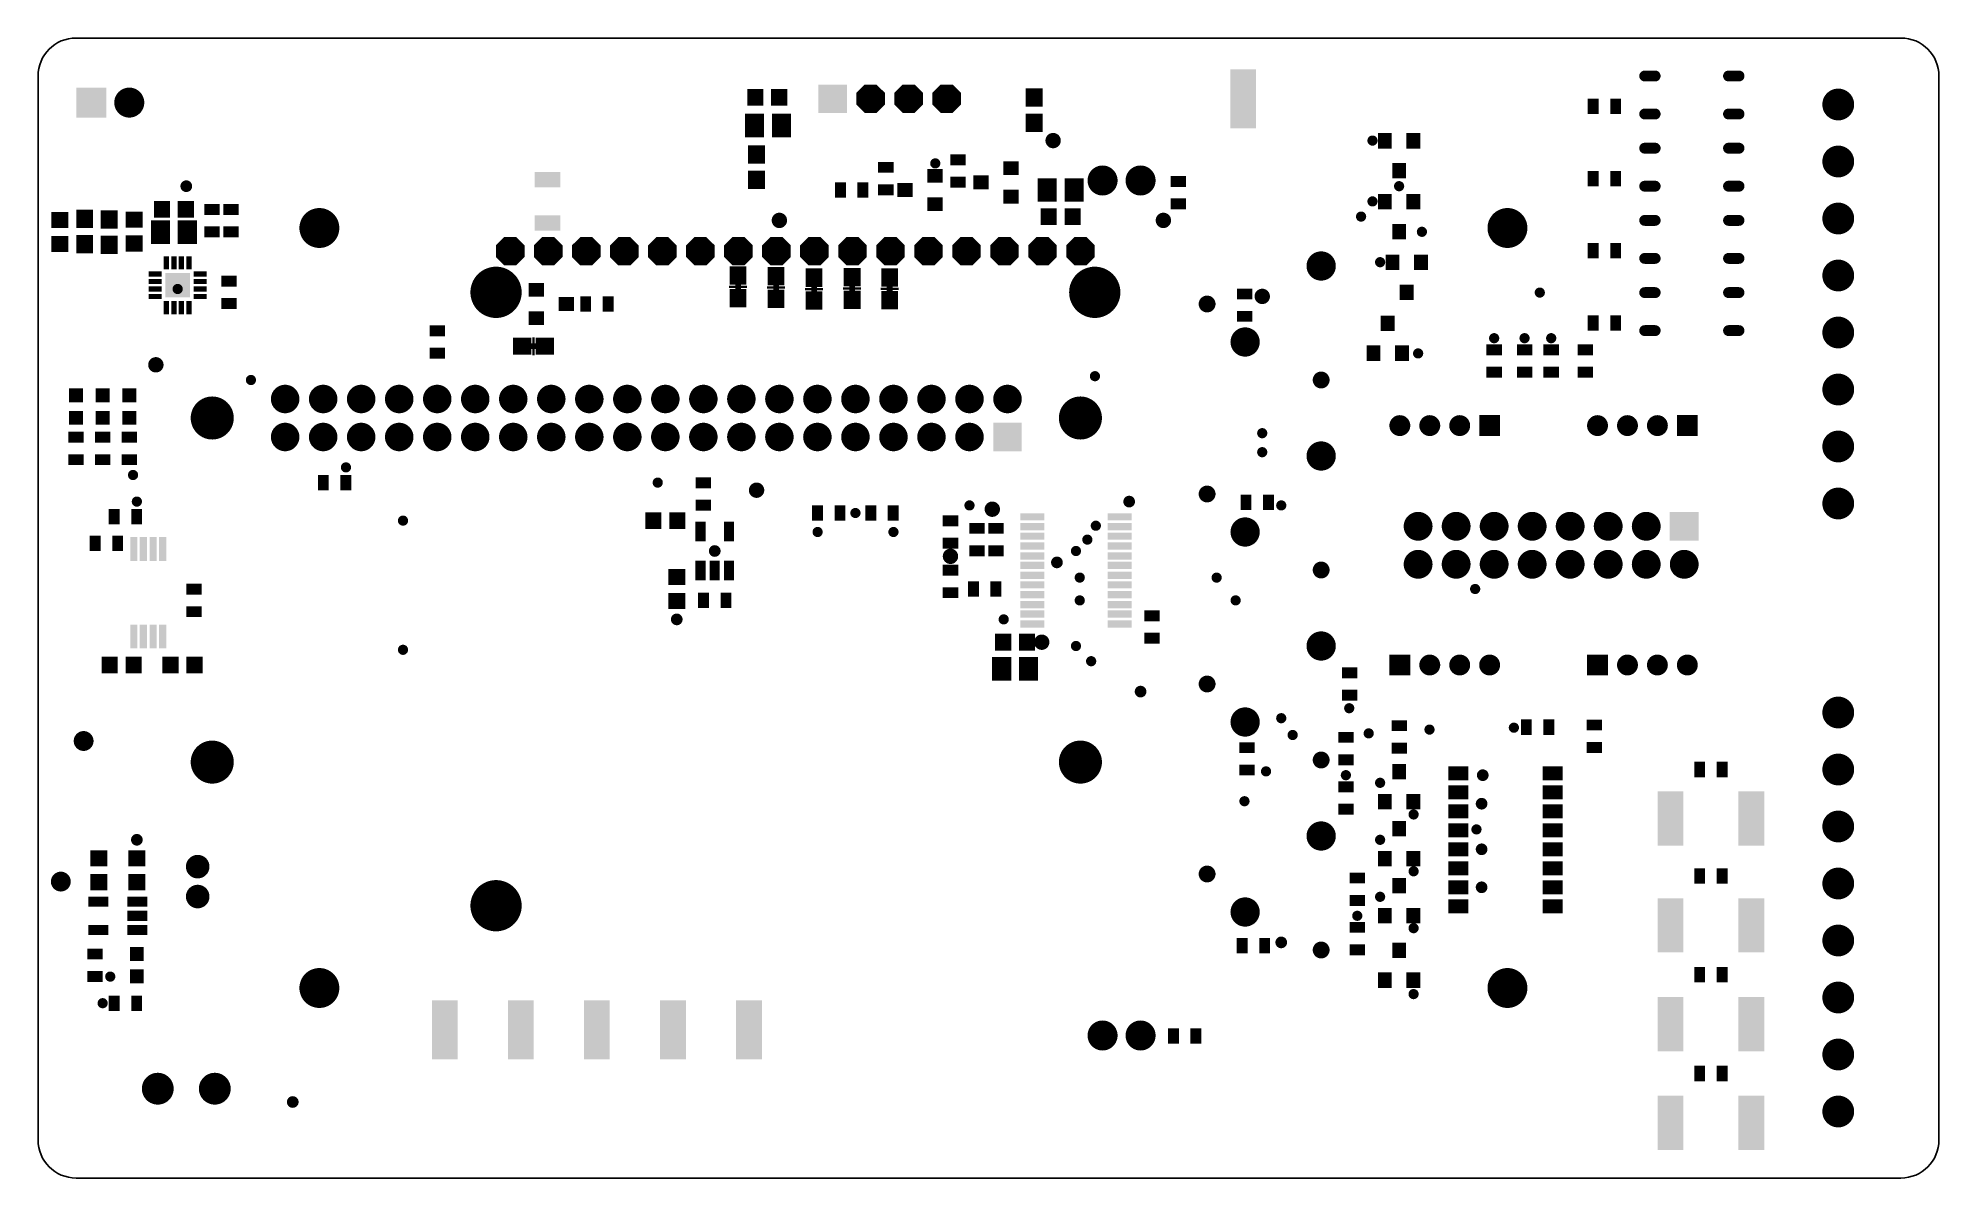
# Model space of a CAD drawing. Extents: x 0 to 127, y 0 to 76.
import ezdxf

# ---------------------------------------------------------------- set-up
doc = ezdxf.new("R2010")
doc.units = 0
doc.layers.add('20', color=7, linetype='CONTINUOUS')
doc.layers.add('29', color=253, linetype='CONTINUOUS')

# ---------------------------------------------------------------- blocks, each defined once
blk = doc.blocks.new('RECT')
blk.add_solid([(-0.5, -0.5), (0.5, -0.5), (-0.5, 0.5), (0.5, 0.5)])
blk = doc.blocks.new('RECT116320X228320R100')
at = {"const_width": 0.3635}
blk.add_lwpolyline([(0.1817, -0.35), (0.1817, 0.35, 0.4142), (0, 0.5318), (0, 0.5318, 0.4142), (-0.1817, 0.35), (-0.1817, -0.35, 0.4142), (0, -0.5318), (0, -0.5318, 0.4142)], format="xyb", close=True, dxfattribs=at)
blk.add_solid([(-0.0254, -0.3754), (0.0254, -0.3754), (-0.0254, 0.3754), (0.0254, 0.3754)])
blk = doc.blocks.new('SQUAREP')
blk.add_solid([(-0.5, -0.5), (0.5, -0.5), (-0.5, 0.5), (0.5, 0.5)])
blk = doc.blocks.new('ROUNDP')
at = {"const_width": 0.5}
blk.add_lwpolyline([(0, -0.25, 1), (0, 0.25, 1), (0, -0.25)], format="xyb", dxfattribs=at)
blk = doc.blocks.new('OCTAGONP')
at = {"const_width": 0.5}
blk.add_lwpolyline([(-0.25, -0.1036), (-0.25, 0.1036), (-0.1036, 0.25), (0.1036, 0.25), (0.25, 0.1036), (0.25, -0.1036), (0.1036, -0.25), (-0.1036, -0.25), (-0.25, -0.1036), (-0.25, 0.1036)], dxfattribs=at)
blk = doc.blocks.new('ROUNDV')
at = {"const_width": 0.5}
blk.add_lwpolyline([(0, -0.25, 1), (0, 0.25, 1), (0, -0.25)], format="xyb", dxfattribs=at)

msp = doc.modelspace()

# ---------------------------------------------------------------- linework, layer by layer
at = {"layer": '20'}
for p, q in [((124.46, 76.2), (2.54, 76.2)), ((0, 73.66), (0, 2.54)), ((127, 2.54), (127, 73.66)), ((2.54, 0), (124.46, 0))]:
    msp.add_line(p, q, dxfattribs=at)
for centre, radius in [((18.796, 63.5), 1.27), ((98.171, 63.5), 1.27), ((30.6, 59.2), 1.65), ((70.6, 59.2), 1.65), ((78.105, 58.42), 0.5), ((85.725, 53.34), 0.5), ((11.64, 50.8), 1.375), ((69.64, 50.8), 1.375), ((78.105, 45.72), 0.5), ((85.725, 40.64), 0.5), ((78.105, 33.02), 0.5), ((11.64, 27.8), 1.375), ((69.64, 27.8), 1.375), ((85.725, 27.94), 0.5), ((78.105, 20.32), 0.5), ((30.6, 18.2), 1.65), ((85.725, 15.24), 0.5), ((18.796, 12.7), 1.27), ((98.171, 12.7), 1.27)]:
    msp.add_circle(centre, radius, dxfattribs=at)
for centre, start, end in [((2.54, 73.66), 90, 180), ((124.46, 73.66), 0, 90), ((2.54, 2.54), 180, 270), ((124.46, 2.54), 270, 0)]:
    msp.add_arc(centre, 2.54, start, end, dxfattribs=at)
at = {"layer": '29'}
for points, const_width in [([(18.796, 62.8332, 1), (18.796, 64.1667, 1), (18.796, 62.8332)], 1.3335), ([(98.171, 62.8332, 1), (98.171, 64.1667, 1), (98.171, 62.8332)], 1.3335), ([(30.6, 58.3433, 1), (30.6, 60.0568, 1), (30.6, 58.3433)], 1.7135), ([(70.6, 58.3433, 1), (70.6, 60.0568, 1), (70.6, 58.3433)], 1.7135), ([(78.105, 58.1382, 1), (78.105, 58.7018, 1), (78.105, 58.1382)], 0.5635), ([(85.725, 53.0583, 1), (85.725, 53.6218, 1), (85.725, 53.0583)], 0.5635), ([(11.64, 50.0808, 1), (11.64, 51.5193, 1), (11.64, 50.0808)], 1.4385), ([(69.64, 50.0808, 1), (69.64, 51.5193, 1), (69.64, 50.0808)], 1.4385), ([(78.105, 45.4382, 1), (78.105, 46.0018, 1), (78.105, 45.4382)], 0.5635), ([(85.725, 40.3582, 1), (85.725, 40.9218, 1), (85.725, 40.3582)], 0.5635), ([(78.105, 32.7383, 1), (78.105, 33.3018, 1), (78.105, 32.7383)], 0.5635), ([(11.64, 27.0808, 1), (11.64, 28.5192, 1), (11.64, 27.0808)], 1.4385), ([(69.64, 27.0808, 1), (69.64, 28.5192, 1), (69.64, 27.0808)], 1.4385), ([(85.725, 27.6583, 1), (85.725, 28.2218, 1), (85.725, 27.6583)], 0.5635), ([(78.105, 20.0383, 1), (78.105, 20.6017, 1), (78.105, 20.0383)], 0.5635), ([(30.6, 17.3432, 1), (30.6, 19.0568, 1), (30.6, 17.3432)], 1.7135), ([(85.725, 14.9582, 1), (85.725, 15.5218, 1), (85.725, 14.9582)], 0.5635), ([(18.796, 12.0333, 1), (18.796, 13.3668, 1), (18.796, 12.0333)], 1.3335), ([(98.171, 12.0333, 1), (98.171, 13.3668, 1), (98.171, 12.0333)], 1.3335)]:
    msp.add_lwpolyline(points, format="xyb", dxfattribs=dict(at, const_width=const_width))

# ---------------------------------------------------------------- block references
for name, p, xscale, yscale, rotation in [('RECT', (80.518, 72.136), 3.927, 1.727, 90), ('SQUAREP', (53.086, 72.136), 1.905, 1.905, 90), ('OCTAGONP', (55.626, 72.136), 1.905, 1.905, 90), ('OCTAGONP', (58.166, 72.136), 1.905, 1.905, 90), ('OCTAGONP', (60.706, 72.136), 1.905, 1.905, 90), ('RECT', (66.548, 72.224), 1.227, 1.127, 270), ('ROUNDP', (120.269, 71.755), 2.127, 2.127, 90), ('RECT', (66.548, 70.524), 1.227, 1.127, 270), ('RECT', (103.898, 71.628), 0.727, 1.027, 180), ('RECT', (105.398, 71.628), 0.727, 1.027, 180), ('RECT', (48.006, 68.414), 1.227, 1.127, 270), ('RECT', (89.982, 69.326), 0.927, 1.027, 180), ('RECT', (91.882, 69.326), 0.927, 1.027, 180), ('ROUNDP', (120.269, 67.945), 2.127, 2.127, 90), ('RECT', (48.006, 66.714), 1.227, 1.127, 270), ('RECT', (56.642, 67.552), 0.727, 1.027, 90), ('RECT', (59.928, 66.99), 0.927, 1.027, 90), ('RECT', (61.468, 68.06), 0.727, 1.027, 90), ('RECT', (65.008, 67.498), 0.927, 1.027, 90), ('ROUNDP', (71.12, 66.675), 2.0066, 2.0066, 180), ('ROUNDP', (73.66, 66.675), 2.0066, 2.0066, 180), ('RECT', (90.932, 67.326), 0.927, 1.027, 180), ('RECT', (103.898, 66.802), 0.727, 1.027, 180), ('RECT', (105.398, 66.802), 0.727, 1.027, 180), ('RECT', (34.036, 66.728), 1.027, 1.727, 270), ('RECT', (56.642, 66.052), 0.727, 1.027, 90), ('RECT', (57.928, 66.04), 0.927, 1.027, 90), ('RECT', (61.468, 66.56), 0.727, 1.027, 90), ('RECT', (63.008, 66.548), 0.927, 1.027, 90), ('RECT', (65.008, 65.598), 0.927, 1.027, 90), ('RECT', (76.188, 66.612), 0.727, 1.027, 270), ('RECT', (8.276, 64.752), 1.077, 1.127, 180), ('RECT', (9.876, 64.752), 1.077, 1.127, 180), ('RECT', (11.616, 64.74), 0.727, 1.027, 90), ('RECT', (12.886, 64.74), 0.727, 1.027, 90), ('RECT', (59.928, 65.09), 0.927, 1.027, 90), ('RECT', (76.188, 65.112), 0.727, 1.027, 270), ('RECT', (89.982, 65.262), 0.927, 1.027, 180), ('RECT', (91.882, 65.262), 0.927, 1.027, 180), ('ROUNDP', (120.269, 64.135), 2.127, 2.127, 90), ('RECT', (1.456, 64.028), 1.077, 1.127, 270), ('RECT', (3.116, 64.114), 1.227, 1.127, 90), ('RECT', (4.758, 64.078), 1.227, 1.127, 90), ('RECT', (6.418, 64.064), 1.077, 1.127, 270), ('RECT', (8.176, 63.228), 1.277, 1.577, 180), ('RECT', (9.976, 63.228), 1.277, 1.577, 180), ('RECT', (11.616, 63.24), 0.727, 1.027, 90), ('RECT', (12.886, 63.24), 0.727, 1.027, 90), ('RECT', (34.036, 63.828), 1.027, 1.727, 270), ('RECT', (90.932, 63.262), 0.927, 1.027, 180), ('RECT', (1.456, 62.428), 1.077, 1.127, 270), ('RECT', (3.116, 62.414), 1.227, 1.127, 90), ('RECT', (4.758, 62.378), 1.227, 1.127, 90), ('RECT', (6.418, 62.464), 1.077, 1.127, 270), ('OCTAGONP', (31.55, 61.95), 1.905, 1.905, 270), ('OCTAGONP', (34.09, 61.95), 1.905, 1.905, 270), ('OCTAGONP', (36.63, 61.95), 1.905, 1.905, 270), ('OCTAGONP', (39.17, 61.95), 1.905, 1.905, 270), ('OCTAGONP', (41.71, 61.95), 1.905, 1.905, 270), ('OCTAGONP', (44.25, 61.95), 1.905, 1.905, 270), ('OCTAGONP', (46.79, 61.95), 1.905, 1.905, 270), ('OCTAGONP', (49.33, 61.95), 1.905, 1.905, 270), ('OCTAGONP', (51.87, 61.95), 1.905, 1.905, 270), ('OCTAGONP', (54.41, 61.95), 1.905, 1.905, 270), ('OCTAGONP', (56.95, 61.95), 1.905, 1.905, 270), ('OCTAGONP', (59.49, 61.95), 1.905, 1.905, 270), ('OCTAGONP', (62.03, 61.95), 1.905, 1.905, 270), ('OCTAGONP', (64.57, 61.95), 1.905, 1.905, 270), ('OCTAGONP', (67.11, 61.95), 1.905, 1.905, 270), ('OCTAGONP', (69.65, 61.95), 1.905, 1.905, 270), ('RECT', (103.898, 61.976), 0.727, 1.027, 180), ('RECT', (105.398, 61.976), 0.727, 1.027, 180), ('RECT', (8.58, 61.172), 0.88, 0.35, 270), ('RECT', (9.08, 61.172), 0.88, 0.35, 270), ('RECT', (9.58, 61.172), 0.88, 0.35, 270), ('RECT', (10.08, 61.172), 0.88, 0.35, 270), ('ROUNDP', (85.725, 60.96), 1.957, 1.957, 180), ('RECT', (90.49, 61.198), 0.927, 1.027, 180), ('RECT', (92.39, 61.198), 0.927, 1.027, 180), ('ROUNDP', (120.269, 60.325), 2.127, 2.127, 90), ('RECT', (9.33, 59.672), 1.627, 1.627, 180), ('RECT', (10.83, 60.422), 0.88, 0.35, 180), ('RECT', (10.83, 59.922), 0.88, 0.35, 180), ('RECT', (12.768, 59.95), 0.727, 1.027, 270), ('RECT', (33.29, 59.37), 0.927, 1.027, 270), ('RECT', (46.766, 60.328), 1.227, 1.127, 270), ('RECT', (46.766, 59.566), 0.762, 0.381, 270), ('RECT', (49.306, 60.286), 1.227, 1.127, 270), ('RECT', (49.306, 59.524), 0.762, 0.381, 270), ('RECT', (51.846, 60.18), 1.227, 1.127, 270), ('RECT', (51.846, 59.418), 0.762, 0.381, 270), ('RECT', (54.386, 60.222), 1.227, 1.127, 270), ('RECT', (54.386, 59.46), 0.762, 0.381, 270), ('RECT', (56.896, 60.198), 1.227, 1.127, 270), ('RECT', (56.896, 59.436), 0.762, 0.381, 270), ('RECT', (91.44, 59.198), 0.927, 1.027, 180), ('RECT', (8.58, 58.172), 0.88, 0.35, 90), ('RECT', (9.08, 58.172), 0.88, 0.35, 90), ('RECT', (9.58, 58.172), 0.88, 0.35, 90), ('RECT', (10.08, 58.172), 0.88, 0.35, 90), ('RECT', (10.83, 59.422), 0.88, 0.35, 180), ('RECT', (10.83, 58.922), 0.88, 0.35, 180), ('RECT', (12.768, 58.45), 0.727, 1.027, 270), ('RECT', (35.29, 58.42), 0.927, 1.027, 270), ('RECT', (36.588, 58.42), 0.727, 1.027, 180), ('RECT', (38.088, 58.42), 0.727, 1.027, 180), ('RECT', (46.766, 59.566), 0.1524, 1.2, 270), ('RECT', (46.766, 58.804), 1.227, 1.127, 270), ('RECT', (49.306, 59.524), 0.1524, 1.2, 270), ('RECT', (49.306, 58.762), 1.227, 1.127, 270), ('RECT', (51.846, 59.418), 0.1524, 1.2, 270), ('RECT', (51.846, 58.656), 1.227, 1.127, 270), ('RECT', (54.386, 59.46), 0.1524, 1.2, 270), ('RECT', (54.386, 58.698), 1.227, 1.127, 270), ('RECT', (56.896, 59.436), 0.1524, 1.2, 270), ('RECT', (56.896, 58.674), 1.227, 1.127, 270), ('RECT', (80.618, 59.092), 0.727, 1.027, 90), ('RECT', (33.29, 57.47), 0.927, 1.027, 270), ('RECT', (80.618, 57.592), 0.727, 1.027, 90), ('RECT', (103.898, 57.15), 0.727, 1.027, 180), ('RECT', (105.398, 57.15), 0.727, 1.027, 180), ('ROUNDP', (120.269, 56.515), 2.127, 2.127, 90), ('RECT', (26.67, 56.63), 0.727, 1.027, 270), ('RECT', (32.342, 55.598), 1.227, 1.127, 180), ('RECT', (33.104, 55.598), 0.1524, 1.2, 180), ('RECT', (33.866, 55.598), 1.227, 1.127, 180), ('ROUNDP', (80.645, 55.88), 1.957, 1.957, 180), ('RECT', (26.67, 55.13), 0.727, 1.027, 270), ('RECT', (33.104, 55.598), 0.762, 0.381, 180), ('RECT', (97.282, 55.36), 0.727, 1.027, 270), ('RECT', (99.314, 55.36), 0.727, 1.027, 270), ('RECT', (101.092, 55.36), 0.727, 1.027, 270), ('RECT', (103.378, 55.36), 0.727, 1.027, 270), ('RECT', (97.282, 53.86), 0.727, 1.027, 270), ('RECT', (99.314, 53.86), 0.727, 1.027, 270), ('RECT', (101.092, 53.86), 0.727, 1.027, 270), ('RECT', (103.378, 53.86), 0.727, 1.027, 270), ('ROUNDP', (120.269, 52.705), 2.127, 2.127, 90), ('ROUNDP', (16.51, 52.07), 1.905, 1.905, 180), ('ROUNDP', (19.05, 52.07), 1.905, 1.905, 180), ('ROUNDP', (21.59, 52.07), 1.905, 1.905, 180), ('ROUNDP', (24.13, 52.07), 1.905, 1.905, 180), ('ROUNDP', (26.67, 52.07), 1.905, 1.905, 180), ('ROUNDP', (29.21, 52.07), 1.905, 1.905, 180), ('ROUNDP', (31.75, 52.07), 1.905, 1.905, 180), ('ROUNDP', (34.29, 52.07), 1.905, 1.905, 180), ('ROUNDP', (36.83, 52.07), 1.905, 1.905, 180), ('ROUNDP', (39.37, 52.07), 1.905, 1.905, 180), ('ROUNDP', (41.91, 52.07), 1.905, 1.905, 180), ('ROUNDP', (44.45, 52.07), 1.905, 1.905, 180), ('ROUNDP', (46.99, 52.07), 1.905, 1.905, 180), ('ROUNDP', (49.53, 52.07), 1.905, 1.905, 180), ('ROUNDP', (52.07, 52.07), 1.905, 1.905, 180), ('ROUNDP', (54.61, 52.07), 1.905, 1.905, 180), ('ROUNDP', (57.15, 52.07), 1.905, 1.905, 180), ('ROUNDP', (59.69, 52.07), 1.905, 1.905, 180), ('ROUNDP', (62.23, 52.07), 1.905, 1.905, 180), ('ROUNDP', (64.77, 52.07), 1.905, 1.905, 180), ('ROUNDP', (90.98, 50.292), 1.397, 1.397, 180), ('ROUNDP', (92.98, 50.292), 1.397, 1.397, 180), ('ROUNDP', (94.98, 50.292), 1.397, 1.397, 180), ('SQUAREP', (96.98, 50.292), 1.397, 1.397, 180), ('ROUNDP', (104.188, 50.292), 1.397, 1.397, 180), ('ROUNDP', (106.188, 50.292), 1.397, 1.397, 180), ('ROUNDP', (108.188, 50.292), 1.397, 1.397, 180), ('SQUAREP', (110.188, 50.292), 1.397, 1.397, 180), ('RECT', (2.54, 49.518), 0.727, 1.027, 90), ('RECT', (4.318, 49.518), 0.727, 1.027, 90), ('RECT', (6.096, 49.518), 0.727, 1.027, 90), ('ROUNDP', (16.51, 49.53), 1.905, 1.905, 180), ('ROUNDP', (19.05, 49.53), 1.905, 1.905, 180), ('ROUNDP', (21.59, 49.53), 1.905, 1.905, 180), ('ROUNDP', (24.13, 49.53), 1.905, 1.905, 180), ('ROUNDP', (26.67, 49.53), 1.905, 1.905, 180), ('ROUNDP', (29.21, 49.53), 1.905, 1.905, 180), ('ROUNDP', (31.75, 49.53), 1.905, 1.905, 180), ('ROUNDP', (34.29, 49.53), 1.905, 1.905, 180), ('ROUNDP', (36.83, 49.53), 1.905, 1.905, 180), ('ROUNDP', (39.37, 49.53), 1.905, 1.905, 180), ('ROUNDP', (41.91, 49.53), 1.905, 1.905, 180), ('ROUNDP', (44.45, 49.53), 1.905, 1.905, 180), ('ROUNDP', (46.99, 49.53), 1.905, 1.905, 180), ('ROUNDP', (49.53, 49.53), 1.905, 1.905, 180), ('ROUNDP', (52.07, 49.53), 1.905, 1.905, 180), ('ROUNDP', (54.61, 49.53), 1.905, 1.905, 180), ('ROUNDP', (57.15, 49.53), 1.905, 1.905, 180), ('ROUNDP', (59.69, 49.53), 1.905, 1.905, 180), ('ROUNDP', (62.23, 49.53), 1.905, 1.905, 180), ('SQUAREP', (64.77, 49.53), 1.905, 1.905, 180), ('ROUNDP', (120.269, 48.895), 2.127, 2.127, 90), ('RECT', (2.54, 48.018), 0.727, 1.027, 90), ('RECT', (4.318, 48.018), 0.727, 1.027, 90), ('RECT', (6.096, 48.018), 0.727, 1.027, 90), ('ROUNDP', (85.725, 48.26), 1.957, 1.957, 180), ('RECT', (44.45, 46.47), 0.727, 1.027, 270), ('ROUNDP', (120.269, 45.085), 2.127, 2.127, 90), ('RECT', (41.11, 43.942), 1.077, 1.127, 180), ('RECT', (42.71, 43.942), 1.077, 1.127, 180), ('RECT', (44.45, 44.97), 0.727, 1.027, 270), ('RECT', (55.638, 44.45), 0.727, 1.027, 180), ('RECT', (57.138, 44.45), 0.727, 1.027, 180), ('ROUNDP', (92.202, 43.561), 1.927, 1.927, 180), ('ROUNDP', (94.742, 43.561), 1.927, 1.927, 180), ('ROUNDP', (97.282, 43.561), 1.927, 1.927, 180), ('ROUNDP', (99.822, 43.561), 1.927, 1.927, 180), ('ROUNDP', (102.362, 43.561), 1.927, 1.927, 180), ('ROUNDP', (104.902, 43.561), 1.927, 1.927, 180), ('ROUNDP', (107.442, 43.561), 1.927, 1.927, 180), ('SQUAREP', (109.982, 43.561), 1.927, 1.927, 180), ('RECT', (60.96, 43.93), 0.727, 1.027, 270), ('RECT', (62.738, 43.422), 0.727, 1.027, 90), ('RECT', (64.008, 43.422), 0.727, 1.027, 90), ('RECT', (66.421, 44.196), 1.6002, 0.4826, 180), ('RECT', (66.421, 43.5356), 1.6002, 0.4826, 180), ('RECT', (72.263, 44.196), 1.6002, 0.4826, 180), ('RECT', (72.263, 43.5356), 1.6002, 0.4826, 180), ('ROUNDP', (80.645, 43.18), 1.957, 1.957, 180), ('RECT', (6.4008, 42.037), 1.6002, 0.4826, 270), ('RECT', (7.0358, 42.037), 1.6002, 0.4826, 270), ('RECT', (7.6962, 42.037), 1.6002, 0.4826, 270), ('RECT', (8.3312, 42.037), 1.6002, 0.4826, 270), ('RECT', (60.96, 42.43), 0.727, 1.027, 270), ('RECT', (62.738, 41.922), 0.727, 1.027, 90), ('RECT', (64.008, 41.922), 0.727, 1.027, 90), ('RECT', (66.421, 42.9006), 1.6002, 0.4826, 180), ('RECT', (66.421, 42.2402), 1.6002, 0.4826, 180), ('RECT', (72.263, 42.9006), 1.6002, 0.4826, 180), ('RECT', (72.263, 42.2402), 1.6002, 0.4826, 180), ('ROUNDP', (92.202, 41.021), 1.927, 1.927, 180), ('ROUNDP', (94.742, 41.021), 1.927, 1.927, 180), ('ROUNDP', (97.282, 41.021), 1.927, 1.927, 180), ('ROUNDP', (99.822, 41.021), 1.927, 1.927, 180), ('ROUNDP', (102.362, 41.021), 1.927, 1.927, 180), ('ROUNDP', (104.902, 41.021), 1.927, 1.927, 180), ('ROUNDP', (107.442, 41.021), 1.927, 1.927, 180), ('ROUNDP', (109.982, 41.021), 1.927, 1.927, 180), ('RECT', (42.672, 40.17), 1.077, 1.127, 270), ('RECT', (60.96, 40.628), 0.727, 1.027, 90), ('RECT', (66.421, 41.5798), 1.6002, 0.4826, 180), ('RECT', (66.421, 40.9448), 1.6002, 0.4826, 180), ('RECT', (72.263, 41.5798), 1.6002, 0.4826, 180), ('RECT', (72.263, 40.9448), 1.6002, 0.4826, 180), ('RECT', (10.414, 39.358), 0.727, 1.027, 270), ('RECT', (60.96, 39.128), 0.727, 1.027, 90), ('RECT', (66.421, 40.2844), 1.6002, 0.4826, 180), ('RECT', (66.421, 39.6494), 1.6002, 0.4826, 180), ('RECT', (72.263, 40.2844), 1.6002, 0.4826, 180), ('RECT', (72.263, 39.6494), 1.6002, 0.4826, 180), ('RECT', (10.414, 37.858), 0.727, 1.027, 270), ('RECT', (42.672, 38.57), 1.077, 1.127, 270), ('RECT', (44.462, 38.608), 0.727, 1.027, 180), ('RECT', (45.962, 38.608), 0.727, 1.027, 180), ('RECT', (66.421, 38.989), 1.6002, 0.4826, 180), ('RECT', (66.421, 38.3286), 1.6002, 0.4826, 180), ('RECT', (72.263, 38.989), 1.6002, 0.4826, 180), ('RECT', (72.263, 38.3286), 1.6002, 0.4826, 180), ('RECT', (6.4008, 36.195), 1.6002, 0.4826, 270), ('RECT', (7.0358, 36.195), 1.6002, 0.4826, 270), ('RECT', (7.6962, 36.195), 1.6002, 0.4826, 270), ('RECT', (8.3312, 36.195), 1.6002, 0.4826, 270), ('RECT', (66.421, 37.6936), 1.6002, 0.4826, 180), ('RECT', (66.421, 37.0332), 1.6002, 0.4826, 180), ('RECT', (72.263, 37.6936), 1.6002, 0.4826, 180), ('RECT', (72.263, 37.0332), 1.6002, 0.4826, 180), ('RECT', (74.422, 37.58), 0.727, 1.027, 90), ('RECT', (64.478, 35.814), 1.077, 1.127, 180), ('RECT', (66.078, 35.814), 1.077, 1.127, 180), ('RECT', (74.422, 36.08), 0.727, 1.027, 90), ('ROUNDP', (85.725, 35.56), 1.957, 1.957, 180), ('RECT', (4.788, 34.29), 1.077, 1.127, 180), ('RECT', (6.388, 34.29), 1.077, 1.127, 180), ('RECT', (64.378, 34.036), 1.277, 1.577, 180), ('RECT', (66.178, 34.036), 1.277, 1.577, 180), ('RECT', (87.63, 33.77), 0.727, 1.027, 90), ('RECT', (87.63, 32.27), 0.727, 1.027, 90), ('ROUNDP', (120.269, 31.115), 2.127, 2.127, 90), ('ROUNDP', (80.645, 30.48), 1.957, 1.957, 180), ('RECT', (90.944, 30.236), 0.727, 1.027, 90), ('RECT', (103.978, 30.276), 0.727, 1.027, 90), ('RECT', (87.376, 29.452), 0.727, 1.027, 270), ('RECT', (80.768, 28.768), 0.727, 1.027, 270), ('RECT', (87.376, 27.952), 0.727, 1.027, 270), ('RECT', (90.944, 28.736), 0.727, 1.027, 90), ('RECT', (103.978, 28.776), 0.727, 1.027, 90), ('ROUNDP', (120.269, 27.305), 2.127, 2.127, 90), ('RECT', (80.768, 27.268), 0.727, 1.027, 270), ('RECT', (94.894, 27.051), 0.927, 1.327, 90), ('RECT', (101.194, 27.051), 0.927, 1.327, 90), ('RECT', (87.376, 26.15), 0.727, 1.027, 90), ('RECT', (94.894, 25.781), 0.927, 1.327, 90), ('RECT', (101.194, 25.781), 0.927, 1.327, 90), ('RECT', (109.06, 24.0284), 1.727, 3.627, 180), ('RECT', (114.46, 24.0284), 1.727, 3.627, 180), ('RECT', (87.376, 24.65), 0.727, 1.027, 90), ('RECT', (94.894, 24.511), 0.927, 1.327, 90), ('RECT', (101.194, 24.511), 0.927, 1.327, 90), ('ROUNDP', (120.269, 23.495), 2.127, 2.127, 90), ('ROUNDP', (85.725, 22.86), 1.957, 1.957, 180), ('RECT', (94.894, 23.241), 0.927, 1.327, 90), ('RECT', (101.194, 23.241), 0.927, 1.327, 90), ('RECT', (4.064, 21.374), 1.077, 1.127, 90), ('RECT', (6.604, 21.374), 1.077, 1.127, 90), ('ROUNDP', (10.668, 20.812), 1.5748, 1.5748, 270), ('RECT', (94.894, 21.971), 0.927, 1.327, 90), ('RECT', (101.194, 21.971), 0.927, 1.327, 90), ('RECT', (88.138, 20.054), 0.727, 1.027, 270), ('RECT', (94.894, 20.701), 0.927, 1.327, 90), ('RECT', (101.194, 20.701), 0.927, 1.327, 90), ('ROUNDP', (120.269, 19.685), 2.127, 2.127, 90), ('RECT', (4.064, 19.774), 1.077, 1.127, 90), ('RECT', (6.604, 19.774), 1.077, 1.127, 90), ('ROUNDP', (10.668, 18.812), 1.5748, 1.5748, 270), ('RECT', (94.894, 19.431), 0.927, 1.327, 90), ('RECT', (101.194, 19.431), 0.927, 1.327, 90), ('RECT', (4.0339, 18.476), 0.677, 1.327, 90), ('RECT', (6.6341, 18.476), 0.677, 1.327, 90), ('RECT', (6.6341, 17.526), 0.677, 1.327, 90), ('ROUNDP', (80.645, 17.78), 1.957, 1.957, 180), ('RECT', (88.138, 18.554), 0.727, 1.027, 270), ('RECT', (94.894, 18.161), 0.927, 1.327, 90), ('RECT', (101.194, 18.161), 0.927, 1.327, 90), ('RECT', (109.06, 16.891), 1.727, 3.627, 180), ('RECT', (114.46, 16.891), 1.727, 3.627, 180), ('RECT', (4.0339, 16.576), 0.677, 1.327, 90), ('RECT', (6.6341, 16.576), 0.677, 1.327, 90), ('RECT', (88.138, 16.752), 0.727, 1.027, 90), ('ROUNDP', (120.269, 15.875), 2.127, 2.127, 90), ('RECT', (3.81, 14.974), 0.727, 1.027, 90), ('RECT', (88.138, 15.252), 0.727, 1.027, 90), ('RECT', (3.81, 13.474), 0.727, 1.027, 90), ('ROUNDP', (120.269, 12.065), 2.127, 2.127, 90), ('RECT', (27.178, 9.906), 3.927, 1.727, 90), ('RECT', (32.258, 9.906), 3.927, 1.727, 90), ('RECT', (37.338, 9.906), 3.927, 1.727, 90), ('RECT', (42.418, 9.906), 3.927, 1.727, 90), ('RECT', (47.498, 9.906), 3.927, 1.727, 90), ('RECT', (109.06, 10.287), 1.727, 3.627, 180), ('RECT', (114.46, 10.287), 1.727, 3.627, 180), ('ROUNDP', (71.12, 9.525), 2.0066, 2.0066, 180), ('ROUNDP', (73.66, 9.525), 2.0066, 2.0066, 180), ('ROUNDP', (120.269, 8.255), 2.127, 2.127, 90), ('RECT', (109.06, 3.683), 1.727, 3.627, 180), ('RECT', (114.46, 3.683), 1.727, 3.627, 180), ('ROUNDP', (120.269, 4.445), 2.127, 2.127, 90)]:
    msp.add_blockref(name, p, dxfattribs=dict(at, xscale=xscale, yscale=yscale, rotation=rotation))
at = {"layer": '29', "rotation": 270}
for p in [(107.6897, 73.66), (113.2904, 73.66), (107.6897, 71.12), (113.2904, 71.12), (107.6897, 68.834), (113.2904, 68.834), (107.6897, 66.294), (113.2904, 66.294), (107.6897, 64.008), (113.2904, 64.008), (107.6897, 61.468), (113.2904, 61.468), (107.6897, 59.182), (113.2904, 59.182), (107.6897, 56.642), (113.2904, 56.642)]:
    msp.add_blockref('RECT116320X228320R100', p, dxfattribs=at)
at = {"layer": '29'}
for name, p, xscale, yscale in [('SQUAREP', (3.556, 71.882), 2.0066, 2.0066), ('ROUNDP', (6.096, 71.882), 2.0066, 2.0066), ('RECT', (47.9172, 72.2376), 1.077, 1.127), ('RECT', (49.5172, 72.2376), 1.077, 1.127), ('RECT', (47.868, 70.358), 1.277, 1.577), ('RECT', (49.668, 70.358), 1.277, 1.577), ('ROUNDV', (67.818, 69.342), 1.027, 1.027), ('ROUNDV', (89.154, 69.342), 0.681, 0.681), ('ROUNDV', (59.944, 67.818), 0.681, 0.681), ('ROUNDV', (9.906, 66.294), 0.781, 0.781), ('RECT', (53.606, 66.04), 0.727, 1.027), ('RECT', (55.106, 66.04), 0.727, 1.027), ('RECT', (67.426, 66.04), 1.277, 1.577), ('RECT', (69.226, 66.04), 1.277, 1.577), ('ROUNDV', (90.932, 66.294), 0.681, 0.681), ('RECT', (67.526, 64.262), 1.077, 1.127), ('RECT', (69.126, 64.262), 1.077, 1.127), ('ROUNDV', (89.154, 65.278), 0.681, 0.681), ('ROUNDV', (49.53, 64.008), 1.027, 1.027), ('ROUNDV', (75.184, 64.008), 1.027, 1.027), ('ROUNDV', (88.392, 64.262), 0.681, 0.681), ('ROUNDV', (92.456, 63.246), 0.681, 0.681), ('ROUNDV', (89.662, 61.214), 0.681, 0.681), ('RECT', (7.83, 60.422), 0.88, 0.35), ('RECT', (7.83, 59.922), 0.88, 0.35), ('ROUNDV', (9.33, 59.422), 0.681, 0.681), ('RECT', (7.83, 59.422), 0.88, 0.35), ('RECT', (7.83, 58.922), 0.88, 0.35), ('ROUNDV', (81.788, 58.928), 1.027, 1.027), ('ROUNDV', (100.33, 59.182), 0.681, 0.681), ('RECT', (90.17, 57.134), 0.927, 1.027), ('ROUNDV', (97.282, 56.134), 0.681, 0.681), ('ROUNDV', (99.314, 56.134), 0.681, 0.681), ('ROUNDV', (101.092, 56.134), 0.681, 0.681), ('ROUNDV', (7.874, 54.356), 1.027, 1.027), ('RECT', (89.22, 55.134), 0.927, 1.027), ('RECT', (91.12, 55.134), 0.927, 1.027), ('ROUNDV', (92.202, 55.118), 0.681, 0.681), ('ROUNDV', (14.224, 53.34), 0.681, 0.681), ('ROUNDV', (70.612, 53.594), 0.681, 0.681), ('RECT', (2.54, 52.312), 0.927, 0.927), ('RECT', (4.318, 52.312), 0.927, 0.927), ('RECT', (6.096, 52.312), 0.927, 0.927), ('RECT', (2.54, 50.812), 0.927, 0.927), ('RECT', (4.318, 50.812), 0.927, 0.927), ('RECT', (6.096, 50.812), 0.927, 0.927), ('ROUNDV', (81.788, 49.784), 0.681, 0.681), ('ROUNDV', (81.788, 48.514), 0.681, 0.681), ('ROUNDV', (6.35, 46.99), 0.681, 0.681), ('RECT', (19.062, 46.482), 0.727, 1.027), ('RECT', (20.562, 46.482), 0.727, 1.027), ('ROUNDV', (20.574, 47.498), 0.681, 0.681), ('ROUNDV', (41.402, 46.482), 0.681, 0.681), ('ROUNDV', (48.006, 45.974), 1.027, 1.027), ('RECT', (5.092, 44.196), 0.727, 1.027), ('RECT', (6.592, 44.196), 0.727, 1.027), ('ROUNDV', (6.604, 45.212), 0.681, 0.681), ('RECT', (52.082, 44.45), 0.727, 1.027), ('RECT', (53.582, 44.45), 0.727, 1.027), ('ROUNDV', (54.61, 44.45), 0.681, 0.681), ('ROUNDV', (62.23, 44.958), 0.681, 0.681), ('ROUNDV', (63.754, 44.704), 1.027, 1.027), ('ROUNDV', (72.898, 45.212), 0.781, 0.781), ('RECT', (80.706, 45.16), 0.727, 1.027), ('RECT', (82.206, 45.16), 0.727, 1.027), ('ROUNDV', (83.058, 44.958), 0.681, 0.681), ('ROUNDV', (24.384, 43.942), 0.681, 0.681), ('RECT', (44.262, 43.2101), 0.677, 1.327), ('RECT', (46.162, 43.2101), 0.677, 1.327), ('ROUNDV', (52.082, 43.18), 0.681, 0.681), ('ROUNDV', (57.15, 43.18), 0.681, 0.681), ('ROUNDV', (70.67, 43.6), 0.681, 0.681), ('RECT', (3.822, 42.418), 0.727, 1.027), ('RECT', (5.322, 42.418), 0.727, 1.027), ('ROUNDV', (45.212, 41.91), 0.781, 0.781), ('ROUNDV', (60.96, 41.5544), 1.027, 1.027), ('ROUNDV', (69.342, 41.91), 0.681, 0.681), ('ROUNDV', (70.104, 42.672), 0.681, 0.681), ('RECT', (44.262, 40.6099), 0.677, 1.327), ('RECT', (45.212, 40.6099), 0.677, 1.327), ('RECT', (46.162, 40.6099), 0.677, 1.327), ('ROUNDV', (68.072, 41.148), 0.781, 0.781), ('RECT', (62.496, 39.37), 0.727, 1.027), ('RECT', (63.996, 39.37), 0.727, 1.027), ('ROUNDV', (69.596, 40.132), 0.681, 0.681), ('ROUNDV', (78.74, 40.132), 0.681, 0.681), ('ROUNDV', (96.012, 39.37), 0.681, 0.681), ('ROUNDV', (69.596, 38.608), 0.681, 0.681), ('ROUNDV', (80.01, 38.608), 0.681, 0.681), ('ROUNDV', (42.672, 37.338), 0.781, 0.781), ('ROUNDV', (64.516, 37.338), 0.681, 0.681), ('ROUNDV', (24.384, 35.306), 0.681, 0.681), ('ROUNDV', (67.056, 35.814), 1.027, 1.027), ('ROUNDV', (69.342, 35.56), 0.681, 0.681), ('RECT', (8.852, 34.29), 1.077, 1.127), ('RECT', (10.452, 34.29), 1.077, 1.127), ('ROUNDV', (70.358, 34.544), 0.681, 0.681), ('SQUAREP', (90.98, 34.29), 1.397, 1.397), ('ROUNDP', (92.98, 34.29), 1.397, 1.397), ('ROUNDP', (94.98, 34.29), 1.397, 1.397), ('ROUNDP', (96.98, 34.29), 1.397, 1.397), ('SQUAREP', (104.188, 34.29), 1.397, 1.397), ('ROUNDP', (106.188, 34.29), 1.397, 1.397), ('ROUNDP', (108.188, 34.29), 1.397, 1.397), ('ROUNDP', (110.188, 34.29), 1.397, 1.397), ('ROUNDV', (73.66, 32.512), 0.781, 0.781), ('ROUNDV', (83.058, 30.734), 0.681, 0.681), ('ROUNDV', (87.6, 31.4), 0.681, 0.681), ('RECT', (99.434, 30.134), 0.727, 1.027), ('RECT', (100.934, 30.134), 0.727, 1.027), ('ROUNDV', (3.048, 29.21), 1.327, 1.327), ('ROUNDV', (83.82, 29.61), 0.681, 0.681), ('ROUNDV', (88.9, 29.718), 0.681, 0.681), ('ROUNDV', (92.964, 29.972), 0.681, 0.681), ('ROUNDV', (98.6, 30.1), 0.681, 0.681), ('ROUNDV', (82.042, 27.178), 0.681, 0.681), ('ROUNDV', (87.376, 26.924), 0.681, 0.681), ('ROUNDV', (89.662, 26.416), 0.681, 0.681), ('RECT', (90.932, 27.162), 0.927, 1.027), ('ROUNDV', (96.52, 26.924), 0.781, 0.781), ('RECT', (111.01, 27.305), 0.727, 1.027), ('RECT', (112.51, 27.305), 0.727, 1.027), ('ROUNDV', (80.6, 25.184), 0.681, 0.681), ('RECT', (89.982, 25.162), 0.927, 1.027), ('RECT', (91.882, 25.162), 0.927, 1.027), ('ROUNDV', (96.4438, 25.019), 0.781, 0.781), ('ROUNDV', (91.9, 24.3), 0.681, 0.681), ('ROUNDV', (6.604, 22.606), 0.781, 0.781), ('ROUNDV', (89.662, 22.606), 0.681, 0.681), ('RECT', (90.932, 23.352), 0.927, 1.027), ('ROUNDV', (96.1, 23.3), 0.681, 0.681), ('RECT', (89.982, 21.352), 0.927, 1.027), ('RECT', (91.882, 21.352), 0.927, 1.027), ('ROUNDV', (96.4438, 21.971), 0.781, 0.781), ('ROUNDV', (1.524, 19.812), 1.327, 1.327), ('ROUNDV', (91.9, 20.5), 0.681, 0.681), ('RECT', (111.01, 20.193), 0.727, 1.027), ('RECT', (112.51, 20.193), 0.727, 1.027), ('ROUNDV', (89.662, 18.796), 0.681, 0.681), ('RECT', (90.932, 19.542), 0.927, 1.027), ('ROUNDV', (96.4438, 19.431), 0.781, 0.781), ('ROUNDV', (88.138, 17.526), 0.681, 0.681), ('RECT', (89.982, 17.542), 0.927, 1.027), ('RECT', (91.882, 17.542), 0.927, 1.027), ('ROUNDV', (91.9, 16.7), 0.681, 0.681), ('RECT', (6.604, 14.974), 0.927, 0.927), ('RECT', (80.452, 15.538), 0.727, 1.027), ('RECT', (81.952, 15.538), 0.727, 1.027), ('ROUNDV', (83.058, 15.748), 0.781, 0.781), ('RECT', (90.932, 15.224), 0.927, 1.027), ('RECT', (111.01, 13.589), 0.727, 1.027), ('RECT', (112.51, 13.589), 0.727, 1.027), ('ROUNDV', (4.826, 13.462), 0.681, 0.681), ('RECT', (6.604, 13.474), 0.927, 0.927), ('RECT', (89.982, 13.224), 0.927, 1.027), ('RECT', (91.882, 13.224), 0.927, 1.027), ('ROUNDV', (4.318, 11.684), 0.681, 0.681), ('RECT', (5.092, 11.684), 0.727, 1.027), ('RECT', (6.592, 11.684), 0.727, 1.027), ('ROUNDV', (91.9, 12.292), 0.681, 0.681), ('RECT', (75.856, 9.494), 0.727, 1.027), ('RECT', (77.356, 9.494), 0.727, 1.027), ('ROUNDP', (8.001, 5.969), 2.127, 2.127), ('ROUNDP', (11.811, 5.969), 2.127, 2.127), ('RECT', (111.01, 6.985), 0.727, 1.027), ('RECT', (112.51, 6.985), 0.727, 1.027), ('ROUNDV', (17.018, 5.08), 0.781, 0.781)]:
    msp.add_blockref(name, p, dxfattribs=dict(at, xscale=xscale, yscale=yscale))

doc.saveas('drawing.dxf')
